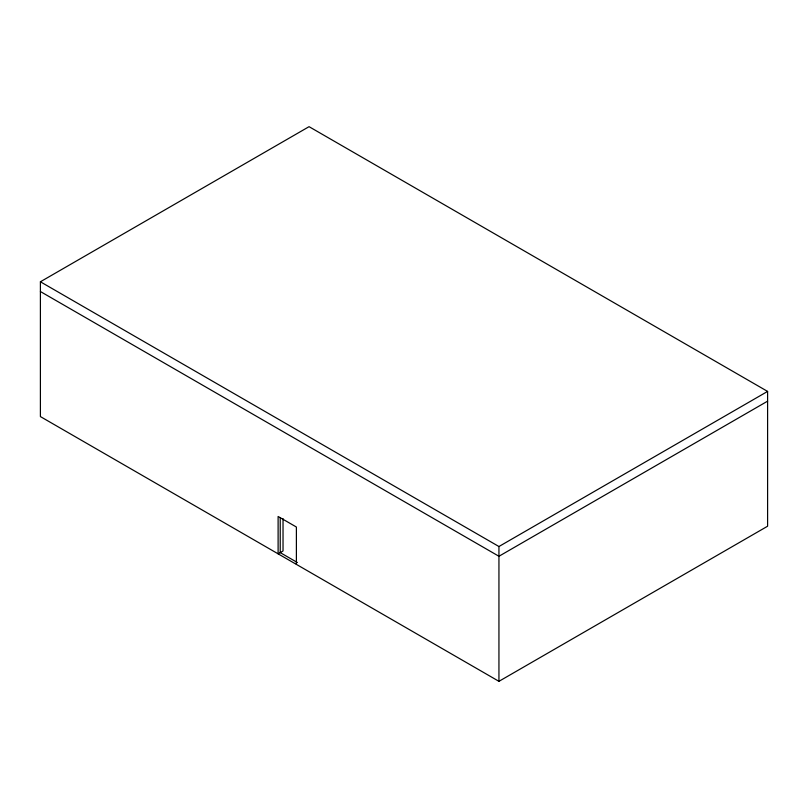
<?xml version="1.0" encoding="UTF-8"?>
<svg xmlns="http://www.w3.org/2000/svg" width="808" height="808" viewBox="0 0 808 808"><rect width="100%" height="100%" fill="white"/><g stroke="black" fill="none" stroke-linecap="round" stroke-linejoin="round"><path stroke-width="1.21" d="M40.4 281.78L309.06 126.674L767.6 391.415L767.6 526.22L498.94 681.326L40.4 416.585L40.4 281.78L498.94 546.521L767.6 391.415M767.6 401.162L498.94 556.268L40.4 291.526M297.435 562.55L280.224 552.611L280.224 517.746M498.94 546.521L498.94 681.326M296.395 564.388L296.395 527.028L278.114 516.474L278.114 553.834L283.032 550.985L283.032 518.615"/></g></svg>
